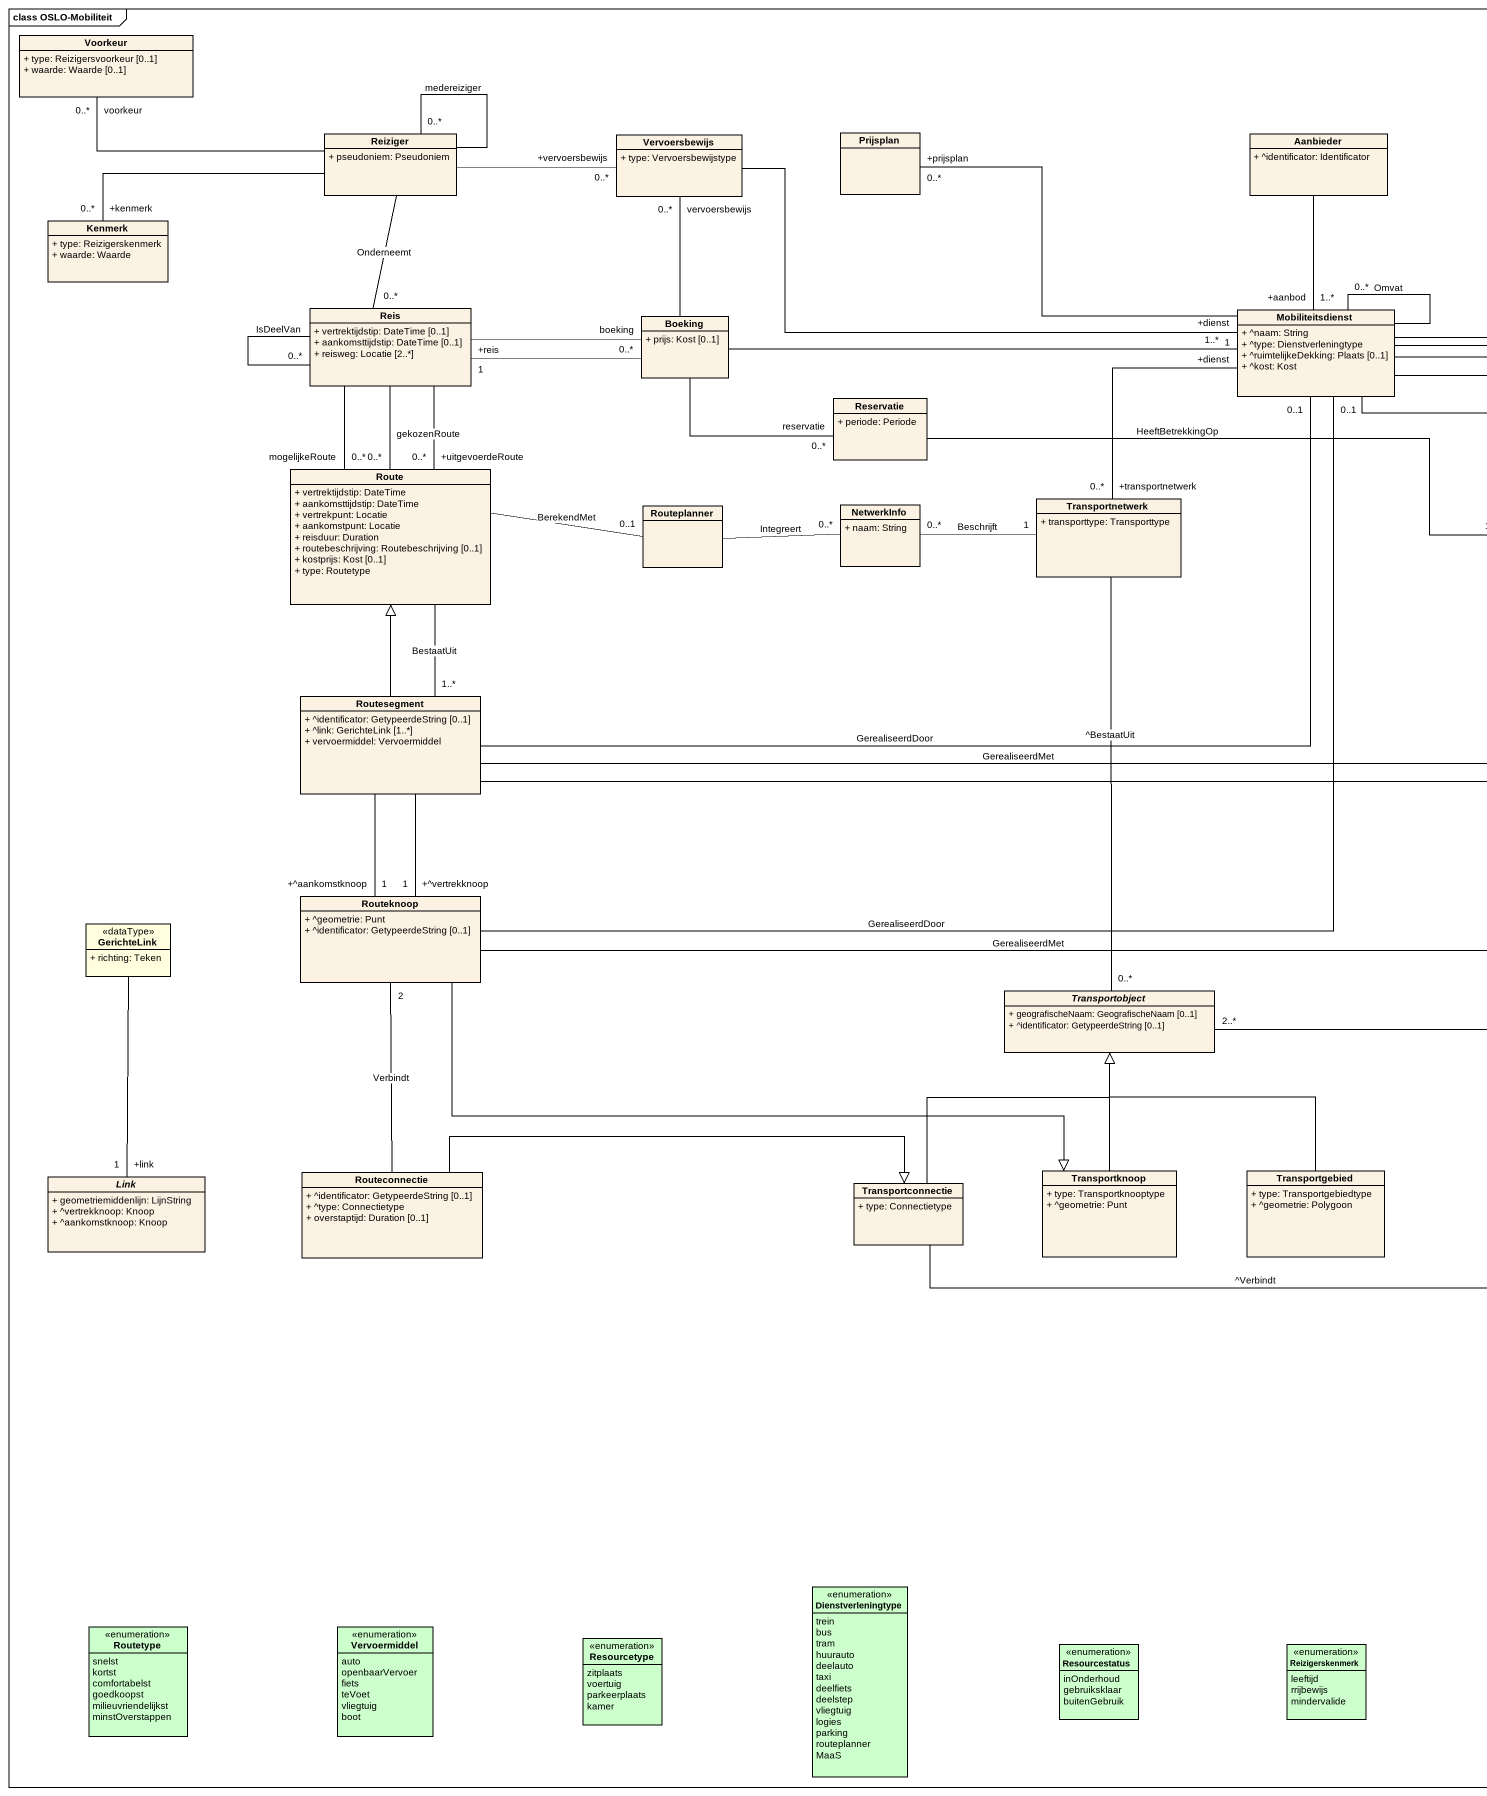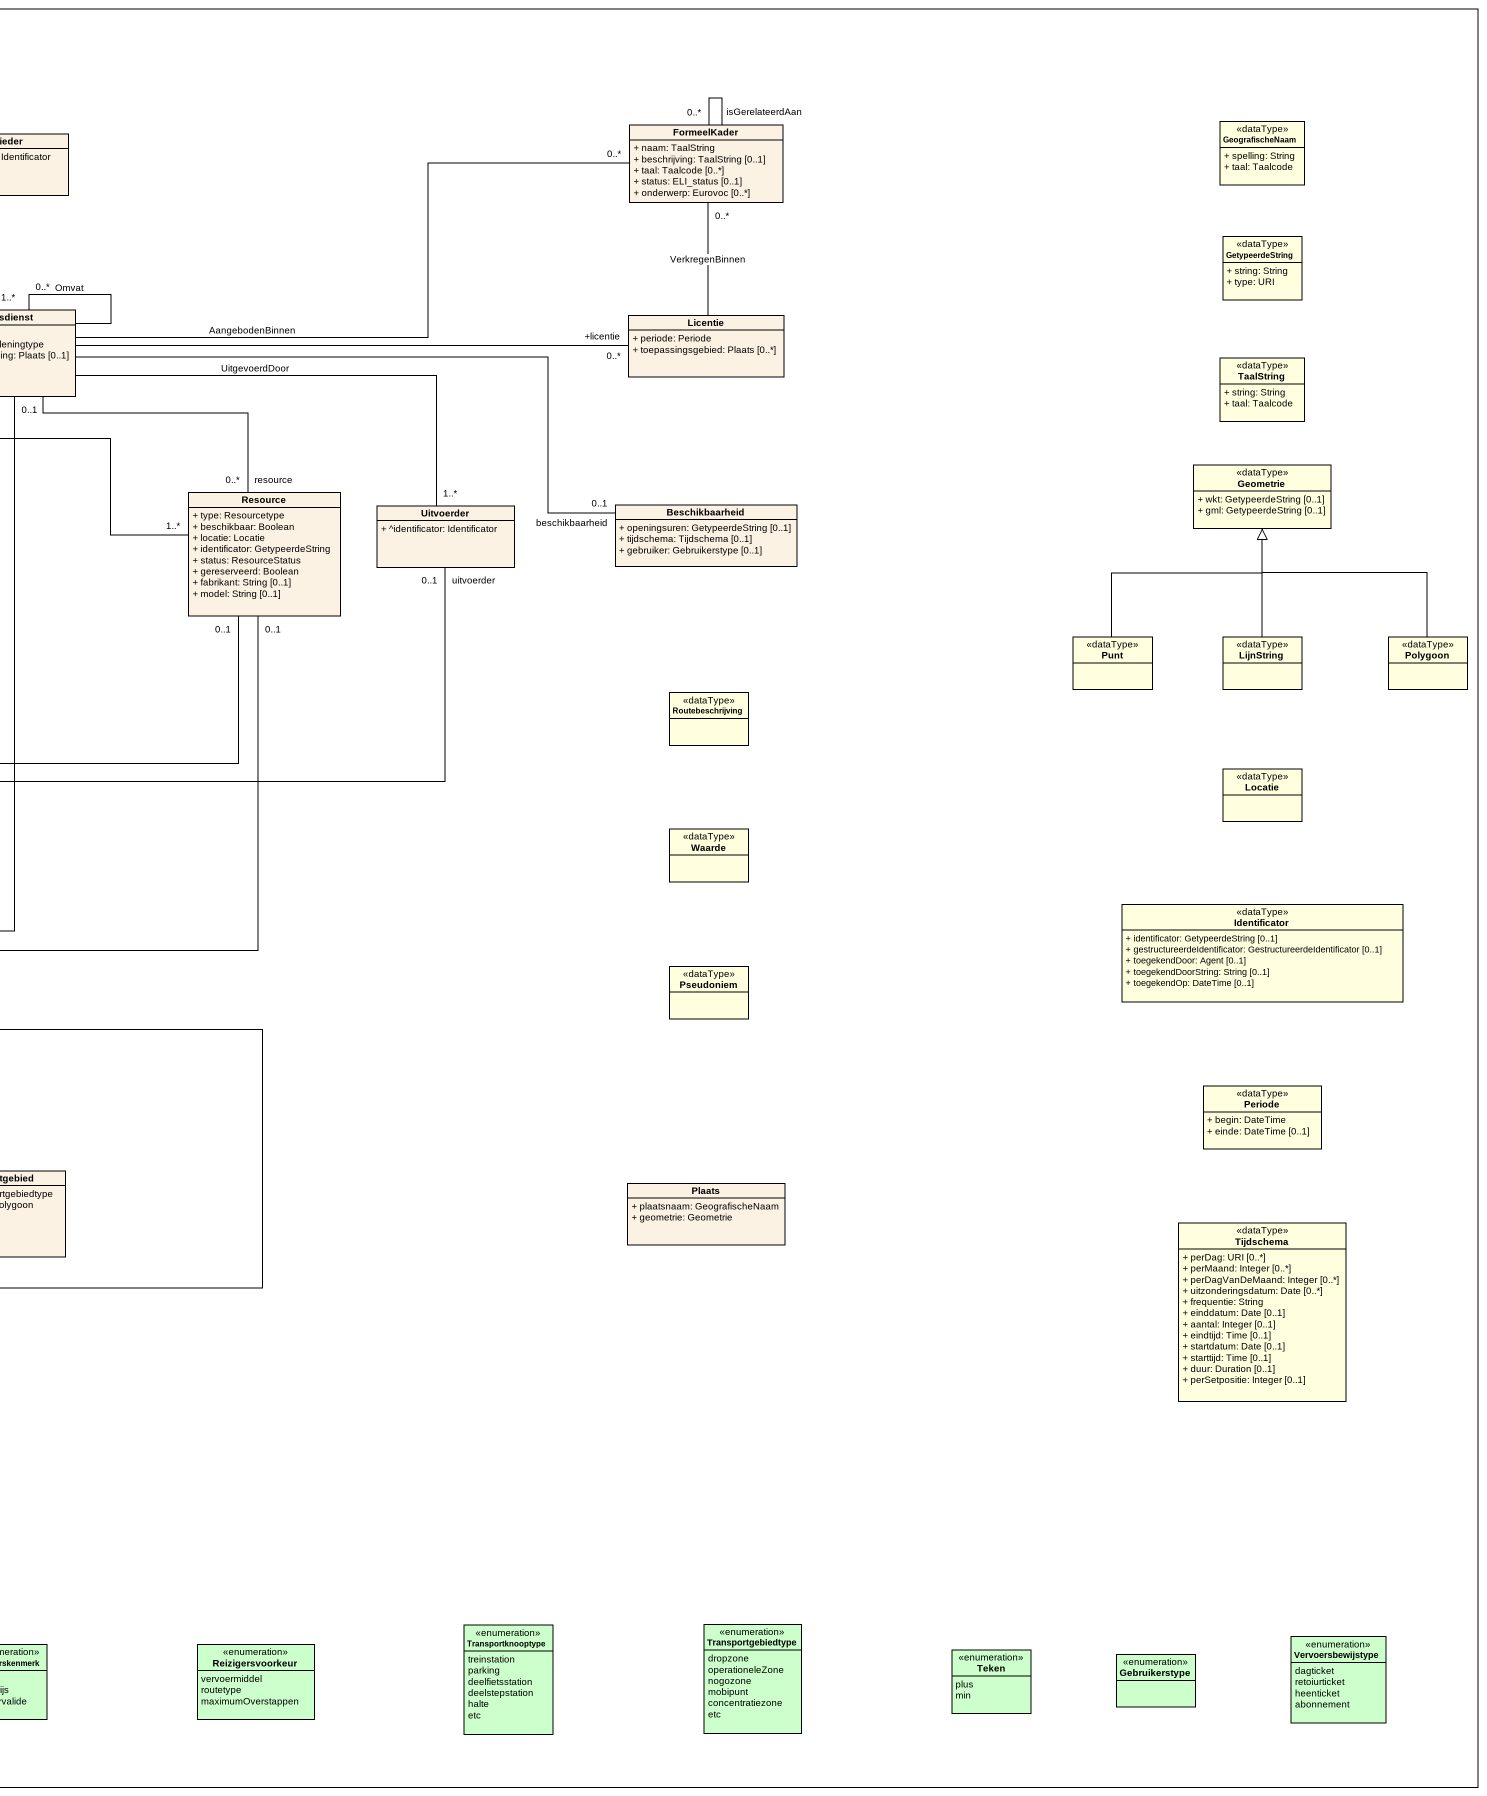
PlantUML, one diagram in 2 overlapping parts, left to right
@startuml
mainframe class OSLO-Mobiliteit
hide circle
hide empty members
skinparam classAttributeIconSize 0
class Voorkeur {
  + type: Reizigersvoorkeur [0..1]
  + waarde: Waarde [0..1]
}
class Reiziger {
  + pseudoniem: Pseudoniem
}
class Vervoersbewijs {
  + type: Vervoersbewijstype
}
class Prijsplan
class Aanbieder {
  + ^identificator: Identificator
}
class FormeelKader {
  + naam: TaalString
  + beschrijving: TaalString [0..1]
  + taal: Taalcode [0..*]
  + status: ELI_status [0..1]
  + onderwerp: Eurovoc [0..*]
}
class GeografischeNaam <<dataType>> #FFFFE0 {
  + spelling: String
  + taal: Taalcode
}
class Kenmerk {
  + type: Reizigerskenmerk
  + waarde: Waarde
}
class GetypeerdeString <<dataType>> #FFFFE0 {
  + string: String
  + type: URI
}
class Reis {
  + vertrektijdstip: DateTime [0..1]
  + aankomsttijdstip: DateTime [0..1]
  + reisweg: Locatie [2..*]
}
class Mobiliteitsdienst {
  + ^naam: String
  + ^type: Dienstverleningtype
  + ^ruimtelijkeDekking: Plaats [0..1]
  + ^kost: Kost
}
class Boeking {
  + prijs: Kost [0..1]
}
class Licentie {
  + periode: Periode
  + toepassingsgebied: Plaats [0..*]
}
class TaalString <<dataType>> #FFFFE0 {
  + string: String
  + taal: Taalcode
}
class Reservatie {
  + periode: Periode
}
class Route {
  + vertrektijdstip: DateTime
  + aankomsttijdstip: DateTime
  + vertrekpunt: Locatie
  + aankomstpunt: Locatie
  + reisduur: Duration
  + routebeschrijving: Routebeschrijving [0..1]
  + kostprijs: Kost [0..1]
  + type: Routetype
}
class Geometrie <<dataType>> #FFFFE0 {
  + wkt: GetypeerdeString [0..1]
  + gml: GetypeerdeString [0..1]
}
class Routeplanner
class NetwerkInfo {
  + naam: String
}
class Transportnetwerk {
  + transporttype: Transporttype
}
class Resource {
  + type: Resourcetype
  + beschikbaar: Boolean
  + locatie: Locatie
  + identificator: GetypeerdeString
  + status: ResourceStatus
  + gereserveerd: Boolean
  + fabrikant: String [0..1]
  + model: String [0..1]
}
class Uitvoerder {
  + ^identificator: Identificator
}
class Beschikbaarheid {
  + openingsuren: GetypeerdeString [0..1]
  + tijdschema: Tijdschema [0..1]
  + gebruiker: Gebruikerstype [0..1]
}
class Punt <<dataType>> #FFFFE0
class LijnString <<dataType>> #FFFFE0
class Polygoon <<dataType>> #FFFFE0
class Routesegment {
  + ^identificator: GetypeerdeString [0..1]
  + ^link: GerichteLink [1..*]
  + vervoermiddel: Vervoermiddel
}
class Routebeschrijving <<dataType>> #FFFFE0
class Locatie <<dataType>> #FFFFE0
class Waarde <<dataType>> #FFFFE0
class Routeknoop {
  + ^geometrie: Punt
  + ^identificator: GetypeerdeString [0..1]
}
class Identificator <<dataType>> #FFFFE0 {
  + identificator: GetypeerdeString [0..1]
  + gestructureerdeIdentificator: GestructureerdeIdentificator [0..1]
  + toegekendDoor: Agent [0..1]
  + toegekendDoorString: String [0..1]
  + toegekendOp: DateTime [0..1]
}
class GerichteLink <<dataType>> #FFFFE0 {
  + richting: Teken
}
abstract class Transportobject {
  + geografischeNaam: GeografischeNaam [0..1]
  + ^identificator: GetypeerdeString [0..1]
}
class Pseudoniem <<dataType>> #FFFFE0
class Periode <<dataType>> #FFFFE0 {
  + begin: DateTime
  + einde: DateTime [0..1]
}
abstract class Link {
  + geometriemiddenlijn: LijnString
  + ^vertrekknoop: Knoop
  + ^aankomstknoop: Knoop
}
class Routeconnectie {
  + ^identificator: GetypeerdeString [0..1]
  + ^type: Connectietype
  + overstaptijd: Duration [0..1]
}
class Transportconnectie {
  + type: Connectietype
}
class Transportknoop {
  + type: Transportknooptype
  + ^geometrie: Punt
}
class Transportgebied {
  + type: Transportgebiedtype
  + ^geometrie: Polygoon
}
class Plaats {
  + plaatsnaam: GeografischeNaam
  + geometrie: Geometrie
}
class Tijdschema <<dataType>> #FFFFE0 {
  + perDag: URI [0..*]
  + perMaand: Integer [0..*]
  + perDagVanDeMaand: Integer [0..*]
  + uitzonderingsdatum: Date [0..*]
  + frequentie: String
  + einddatum: Date [0..1]
  + aantal: Integer [0..1]
  + eindtijd: Time [0..1]
  + startdatum: Date [0..1]
  + starttijd: Time [0..1]
  + duur: Duration [0..1]
  + perSetpositie: Integer [0..1]
}
enum Dienstverleningtype #CCFFCC {
  trein
  bus
  tram
  huurauto
  deelauto
  taxi
  deelfiets
  deelstep
  vliegtuig
  logies
  parking
  routeplanner
  MaaS
}
enum Routetype #CCFFCC {
  snelst
  kortst
  comfortabelst
  goedkoopst
  milieuvriendelijkst
  minstOverstappen
}
enum Vervoermiddel #CCFFCC {
  auto
  openbaarVervoer
  fiets
  teVoet
  vliegtuig
  boot
}
enum Transportknooptype #CCFFCC {
  treinstation
  parking
  deelfietsstation
  deelstepstation
  halte
  etc
}
enum Transportgebiedtype #CCFFCC {
  dropzone
  operationeleZone
  nogozone
  mobipunt
  concentratiezone
  etc
}
enum Resourcetype #CCFFCC {
  zitplaats
  voertuig
  parkeerplaats
  kamer
}
enum Resourcestatus #CCFFCC {
  inOnderhoud
  gebruiksklaar
  buitenGebruik
}
enum Reizigerskenmerk #CCFFCC {
  leeftijd
  rrijbewijs
  mindervalide
}
enum Reizigersvoorkeur #CCFFCC {
  vervoermiddel
  routetype
  maximumOverstappen
}
enum Teken #CCFFCC {
  plus
  min
}
enum Gebruikerstype #CCFFCC
enum Vervoersbewijstype #CCFFCC {
  dagticket
  retoiurticket
  heenticket
  abonnement
}
Reiziger -left- "voorkeur\n0..*" Voorkeur
Reiziger -- "0..*" Reiziger : medereiziger
Reiziger -right- "+vervoersbewijs\n0..*" Vervoersbewijs
Reiziger -left- "+kenmerk\n0..*" Kenmerk
Reiziger -- "0..*" Reis : Onderneemt
Vervoersbewijs -right- "+dienst\n1" Mobiliteitsdienst
Aanbieder -- "+aanbod\n1..*" Mobiliteitsdienst
FormeelKader -- "0..*" FormeelKader : isGerelateerdAan
Reis -- "0..*" Reis : IsDeelVan
Reis -right- "boeking\n0..*" Boeking
Reis -- "+uitgevoerdeRoute\n0..*" Route
Reis -- "mogelijkeRoute\n0..*" Route
Reis -- "gekozenRoute\n0..*" Route
Mobiliteitsdienst -left- "+prijsplan\n0..*" Prijsplan
Mobiliteitsdienst -right- "0..*" FormeelKader : AangebodenBinnen
Mobiliteitsdienst -- "0..*" Mobiliteitsdienst : Omvat
Mobiliteitsdienst -right- "+licentie\n0..*" Licentie
Mobiliteitsdienst -- "+transportnetwerk\n0..*" Transportnetwerk
Mobiliteitsdienst -- "resource\n0..*" Resource
Mobiliteitsdienst -right- "1..*" Uitvoerder : UitgevoerdDoor
Mobiliteitsdienst -right- "beschikbaarheid\n0..1" Beschikbaarheid
Boeking -up- "vervoersbewijs\n0..*" Vervoersbewijs
Boeking -left- "+reis\n1" Reis
Boeking -right- "+dienst\n1..*" Mobiliteitsdienst
Boeking -right- "reservatie\n0..*" Reservatie
Licentie -up- "0..*" FormeelKader : VerkregenBinnen
Reservatie -right- "1..*" Resource : HeeftBetrekkingOp
Route -right- "0..1" Routeplanner : BerekendMet
Route -- "1..*" Routesegment : BestaatUit
Routeplanner -right- "0..*" NetwerkInfo : Integreert
NetwerkInfo "0..*" -right- "1" Transportnetwerk : Beschrijft
Transportnetwerk -- "0..*" Transportobject : ^BestaatUit
Punt -up-|> Geometrie
LijnString -up-|> Geometrie
Polygoon -up-|> Geometrie
Routesegment -right- "0..1" Mobiliteitsdienst : GerealiseerdDoor
Routesegment -up-|> Route
Routesegment -right- "0..1" Resource : GerealiseerdMet
Routesegment -right- "uitvoerder\n0..1" Uitvoerder
Routesegment -- "+^vertrekknoop\n1" Routeknoop
Routesegment -- "+^aankomstknoop\n1" Routeknoop
Routeknoop -up- "0..1" Mobiliteitsdienst : GerealiseerdDoor
Routeknoop -right- "0..1" Resource : GerealiseerdMet
Routeknoop -right-|> Transportknoop
GerichteLink -- "+link\n1" Link
Routeconnectie -up- "2" Routeknoop : Verbindt
Routeconnectie -right-|> Transportconnectie
Transportconnectie -up- "2..*" Transportobject : ^Verbindt
Transportconnectie -up-|> Transportobject
Transportknoop -up-|> Transportobject
Transportgebied -up-|> Transportobject
@enduml
